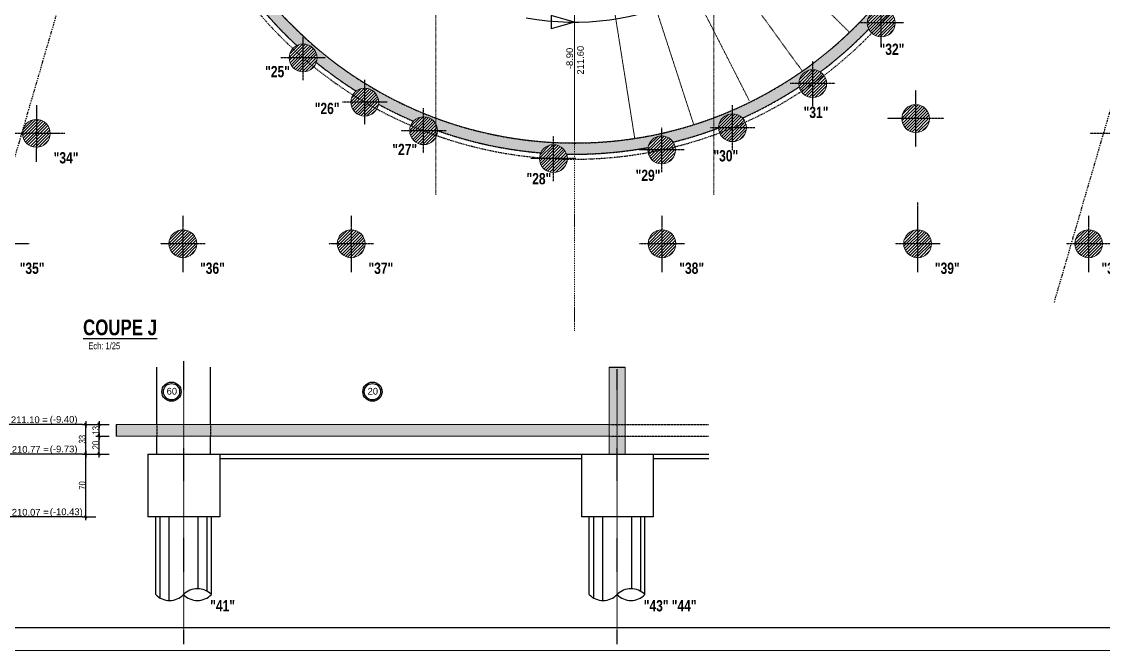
# Model space of a CAD drawing. Header units: millimetres. Extents: x -26249 to 60250, y -21218 to 23336.
# Drawn here: x -7279 to -4869, y 18295 to 19695 of the extents above; entities that cross this region are included whole.
import ezdxf
from ezdxf.enums import TextEntityAlignment as Align

# ---------------------------------------------------------------- set-up
doc = ezdxf.new("R2010")
doc.units = ezdxf.units.MM
for name, pattern in [('CACHEX2', [19.05, 12.7, -6.35]), ('Style de ligne -6', [1.04164, 0.625, -0.20828, 0.06943, -0.13893]), ('TIRETPTX2', [50.8, 25.4, -12.7, 0, -12.7])]:
    doc.linetypes.add(name, pattern=pattern)
for name, color, linetype in [('01_cote_gen', 4, 'Continuous'), ('01_linteaux', 2, 'Continuous'), ('01_murs_sup', 2, 'CACHEX2'), ('01_poch_murs', 253, 'Continuous'), ('01_texte', 230, 'Continuous'), ('AA_COTES', 2, 'Continuous')]:
    doc.layers.add(name, color=color, linetype=linetype)
for name, color, linetype, lineweight in [('01_murs_coup', 5, 'Continuous', 60), ('01_PIEUX', 5, 'Continuous', 60), ('B Général', 7, 'Continuous', 5)]:
    doc.layers.add(name, color=color, linetype=linetype, lineweight=lineweight)
doc.styles.add('impact', font='impact.ttf')
doc.styles.add('MATTE_TXT', font='arial.ttf')
doc.styles.add('STYLE2', font='ARIALN.TTF')
doc.dimstyles.new('JB25', dxfattribs={"dimscale": 0.1, "dimtxt": 150, "dimasz": 15, "dimexe": 0.1, "dimexo": 0.1, "dimgap": 0.09, "dimtad": 1, "dimdec": 1, "dimlfac": 0.5, "dimdsep": 46, "dimtxsty": 'STYLE2', "dimblk1": 'BOND_G', "dimblk2": 'BOND_D', "dimsah": 1, "dimcen": 1.5, "dimdle": 0.01, "dimse1": 1, "dimse2": 1, "dimclrd": 4, "dimclre": 2, "dimclrt": 6, "dimazin": 2, "dimtfac": 2.333333, "dimtdec": 1, "dimtix": 1, "dimtmove": 2, "dimatfit": 3, "dimldrblk": 'BOND_G', "dimfxl": 1, "dimtolj": 1, "dimtzin": 0, "dimarcsym": 0})

# ---------------------------------------------------------------- blocks, each defined once
blk = doc.blocks.new('BOND_G')
at = {"layer": 'AA_COTES', "color": 0}
for p, q in [((5, 0), (-5, 0)), ((1.8, 1.8), (-1.8, -1.8)), ((0, -5), (0, 15))]:
    blk.add_line(p, q, dxfattribs=at)
blk = doc.blocks.new('BOND_D')
at = {"layer": 'AA_COTES', "color": 0}
for p, q in [((5, 0), (-5, 0)), ((-1.8, -1.8), (1.8, 1.8)), ((0, 5), (0, -15))]:
    blk.add_line(p, q, dxfattribs=at)
blk = doc.blocks.new('*D128')
at = {"layer": '01_cote_gen', "color": 4, "lineweight": -2, "ltscale": 3, "transparency": 16777216}
blk.add_line((-7106.1, 18773.4), (-7106.1, 18796.4), dxfattribs=at)
at = {"layer": 'Defpoints', "color": 0, "ltscale": 3, "transparency": 16777216}
for p in [(-7106.1, 18797.9), (-7022.5, 18797.9), (-7022.5, 18771.9)]:
    blk.add_point(p, dxfattribs=at)
at = {"layer": '01_cote_gen', "color": 4, "lineweight": -2, "ltscale": 3, "transparency": 16777216, "xscale": 1.5, "yscale": 1.5, "zscale": 1.5}
for name, p, rotation in [('BOND_D', (-7106.1, 18797.9), 90), ('BOND_G', (-7106.1, 18771.9), 270)]:
    blk.add_blockref(name, p, dxfattribs=dict(at, rotation=rotation))
at = {"layer": '01_cote_gen', "color": 6, "ltscale": 3, "transparency": 16777216, "insert": (-7113.8, 18784.9), "char_height": 15, "attachment_point": 5, "rotation": 90, "style": 'STYLE2'}
blk.add_mtext('\\A1;13', dxfattribs=at)
blk = doc.blocks.new('*D388')
at = {"layer": '01_cote_gen', "color": 4, "lineweight": -2, "ltscale": 3, "transparency": 16777216}
blk.add_line((-7136.1, 18733.4), (-7136.1, 18796.4), dxfattribs=at)
at = {"layer": 'Defpoints', "color": 0, "ltscale": 3, "transparency": 16777216}
for p in [(-7136.1, 18797.9), (-7035.9, 18797.9), (-7113.6, 18731.9)]:
    blk.add_point(p, dxfattribs=at)
at = {"layer": '01_cote_gen', "color": 4, "lineweight": -2, "ltscale": 3, "transparency": 16777216, "xscale": 1.5, "yscale": 1.5, "zscale": 1.5}
for name, p, rotation in [('BOND_D', (-7136.1, 18797.9), 90), ('BOND_G', (-7136.1, 18731.9), 270)]:
    blk.add_blockref(name, p, dxfattribs=dict(at, rotation=rotation))
at = {"layer": '01_cote_gen', "color": 6, "ltscale": 3, "transparency": 16777216, "insert": (-7143.8, 18764.9), "char_height": 15, "attachment_point": 5, "rotation": 90, "style": 'STYLE2'}
blk.add_mtext('\\A1;33', dxfattribs=at)
blk = doc.blocks.new('*D389')
at = {"layer": '01_cote_gen', "color": 4, "lineweight": -2, "ltscale": 3, "transparency": 16777216}
blk.add_line((-7136.1, 18593.4), (-7136.1, 18730.4), dxfattribs=at)
at = {"layer": 'Defpoints', "color": 0, "ltscale": 3, "transparency": 16777216}
for p in [(-7136.1, 18731.9), (-6997.5, 18731.9), (-6997.5, 18591.9)]:
    blk.add_point(p, dxfattribs=at)
at = {"layer": '01_cote_gen', "color": 4, "lineweight": -2, "ltscale": 3, "transparency": 16777216, "xscale": 1.5, "yscale": 1.5, "zscale": 1.5}
for name, p, rotation in [('BOND_D', (-7136.1, 18731.9), 90), ('BOND_G', (-7136.1, 18591.9), 270)]:
    blk.add_blockref(name, p, dxfattribs=dict(at, rotation=rotation))
at = {"layer": '01_cote_gen', "color": 6, "ltscale": 3, "transparency": 16777216, "insert": (-7143.8, 18661.9), "char_height": 15, "attachment_point": 5, "rotation": 90, "style": 'STYLE2'}
blk.add_mtext('\\A1;70', dxfattribs=at)
blk = doc.blocks.new('*D129')
at = {"layer": '01_cote_gen', "color": 4, "lineweight": -2, "ltscale": 3, "transparency": 16777216}
blk.add_line((-7106.1, 18733.4), (-7106.1, 18770.4), dxfattribs=at)
at = {"layer": 'Defpoints', "color": 0, "ltscale": 3, "transparency": 16777216}
for p in [(-7106.1, 18771.9), (-6990, 18771.9), (-6990, 18731.9)]:
    blk.add_point(p, dxfattribs=at)
at = {"layer": '01_cote_gen', "color": 4, "lineweight": -2, "ltscale": 3, "transparency": 16777216, "xscale": 1.5, "yscale": 1.5, "zscale": 1.5}
for name, p, rotation in [('BOND_D', (-7106.1, 18771.9), 90), ('BOND_G', (-7106.1, 18731.9), 270)]:
    blk.add_blockref(name, p, dxfattribs=dict(at, rotation=rotation))
at = {"layer": '01_cote_gen', "color": 6, "ltscale": 3, "transparency": 16777216, "insert": (-7113.8, 18751.9), "char_height": 15, "attachment_point": 5, "rotation": 90, "style": 'STYLE2'}
blk.add_mtext('\\A1;20', dxfattribs=at)

msp = doc.modelspace()

# ---------------------------------------------------------------- hatches: boundary and pattern name
at = {"layer": '01_murs_sup', "ltscale": 3}
h = msp.add_hatch(dxfattribs=at)
h.set_pattern_fill('DASH', color=256, scale=2.5, angle=135)
h.set_pattern_definition([(135, (-42374.528, 30763.861), (-11.2253202, 9e-16), [7.9375, -7.9375])])
h.paths.add_polyline_path([(-5178.335, 20037.546), (-5178.334, 20134.602), (-4989.811, 20134.602), (-4989.811, 20150.602), (-5178.33, 20150.602), (-5178.33, 20284.242), (-5198.333, 20284.242), (-5198.334, 20134.602), (-5198.335, 20057.603, -0.33161658), (-6047.344, 19424.938), (-6047.344, 19399.938, 0.04526016), (-5883.426, 19414.806, -0.67849209), (-5827.111, 19426.959, 0.02908579), (-5726.015, 19458.489, -0.67866508), (-5672.771, 19480.507, 0.03963136), (-5546.437, 19550.009, -0.05889175), (-5547.291, 19557.236, -0.59579386), (-5499.342, 19583.192, 0.03959186), (-5391.481, 19678.668, -0.11470675), (-5394.66, 19692.343, -0.52307561), (-5352.828, 19721.388, 0.10009106)])
h.paths.add_polyline_path([(-6917.747, 20145.424), (-6921.104, 20284.242), (-6946.112, 20284.242), (-6943.217, 20164.532, -0.32875558), (-6921.386, 20134.919, -0.25539534), (-6935.642, 20108.83, 0.06071622), (-6861.092, 19901.382, -0.44963342), (-6826.399, 19870.602, -0.17536086), (-6833.577, 19850.765, 0.01836853), (-6797.68, 19794.297, -0.49138029), (-6758.827, 19764.308, -0.14032709), (-6763.523, 19747.903, 0.03953732), (-6665.968, 19642.189, -0.56206299), (-6620.723, 19614.655, -0.08428614), (-6622.461, 19604.424, 0.03011723), (-6533.413, 19540.446, -0.62413653), (-6483.379, 19515.977, -0.03818521), (-6483.74, 19511.263, 0.02375935), (-6405.901, 19473.467, -0.67849209), (-6352.249, 19452.477, 0.06483466), (-6122.237, 19403.022, -0.67849209), (-6064.699, 19400.103, 0.00476298), (-6047.344, 19399.938), (-6047.344, 19424.938, -0.36018631)])
at = {"layer": '01_poch_murs', "ltscale": 3}
h = msp.add_hatch(color=256, dxfattribs=at)
h.dxf.hatch_style = 1
h.paths.add_polyline_path([(-6748.775, 20902.894), (-6754.894, 20902.894, -0.31805083), (-6782.034, 20879.523), (-6808.68, 20790.718, -0.22379554), (-6797.416, 20766.811, -0.09897303), (-6799.798, 20754.894), (-6793.232, 20754.894)])
h.paths.add_polyline_path([(-6793.232, 20754.894), (-6799.798, 20754.894, -0.27382054), (-6825.102, 20735.989), (-6851.832, 20646.904, -0.22061203), (-6840.856, 20623.239, -0.37970291), (-6868.168, 20592.459), (-6894.779, 20503.775, -0.23323419), (-6882.644, 20479.176, -0.39358937), (-6911.447, 20448.254), (-6937.927, 20360.102, -0.23315293), (-6925.8, 20335.509, -0.31949789), (-6946.643, 20306.22), (-6946.112, 20284.242), (-6921.104, 20284.242), (-6922.111, 20325.856), (-6835.267, 20614.961, -0.2017053), (-6834.151, 20618.674)])
h.paths.add_polyline_path([(-6921.104, 20284.242), (-6946.112, 20284.242), (-6943.217, 20164.532, -0.24019341), (-6923.035, 20144.894), (-6917.734, 20144.894)])
h.paths.add_polyline_path([(-6917.646, 20144.894), (-6923.035, 20144.894, -0.08208068), (-6921.386, 20134.919, -0.25539534), (-6935.642, 20108.83, 0.06071622), (-6861.092, 19901.382, -0.42758212), (-6826.484, 19872.894), (-6817.483, 19872.894, -0.08234246)])
h.paths.add_polyline_path([(-6817.483, 19872.894), (-6826.484, 19872.894, -0.01849545), (-6826.399, 19870.602, -0.17536086), (-6833.577, 19850.765, 0.01836853), (-6797.68, 19794.297, -0.49138029), (-6758.827, 19764.308, -0.14032709), (-6763.523, 19747.903, 0.03953732), (-6665.968, 19642.189, -0.56206299), (-6620.723, 19614.655, -0.08428614), (-6622.461, 19604.424, 0.03011723), (-6533.413, 19540.446, -0.62413653), (-6483.379, 19515.977, -0.03818521), (-6483.74, 19511.263, 0.02375935), (-6405.901, 19473.467, -0.50393185), (-6356.393, 19467.789), (-6356.393, 19480.585, -0.17612289)])
h.paths.add_polyline_path([(-6356.393, 19480.585), (-6356.393, 19467.789, -0.13008306), (-6352.249, 19452.477, 0.06483466), (-6122.237, 19403.022, -0.67849209), (-6064.699, 19400.103, 0.00476298), (-6047.344, 19399.938), (-6047.344, 19424.938, -0.08931239)])
h.paths.add_polyline_path([(-5827.111, 19426.959, 0.02604617), (-5736.395, 19454.648), (-5736.395, 19481.295, -0.08988956), (-6047.344, 19424.938), (-6047.344, 19399.938, 0.04526016), (-5883.426, 19414.806, -0.67849209)])
edge = h.paths.add_edge_path()
edge.add_line((-6588.469, 21387.129), (-6611.532, 21396.873))
edge.add_arc((-5530.536, 20869.62), 1202.726, 153.999321, 155.855213)
edge.add_arc((-6649.668, 21339.378), 31, 0, 45.760443, ccw=False)
edge.add_arc((-6649.668, 21339.378), 31, -91.301116, 0, ccw=False)
edge.add_arc((-5530.536, 20869.62), 1202.726, 158.604114, 160.75961)
edge.add_line((-6666.082, 21265.957), (-6690.554, 21184.398))
edge.add_arc((-6709.493, 21159.856), 31, 0, 52.344482, ccw=False)
edge.add_arc((-6709.493, 21159.856), 31, -85.748695, 0, ccw=False)
edge.add_line((-6707.195, 21128.941), (-6722.381, 21078.33))
edge.add_arc((-6741.535, 21053.955), 31, 0, 51.838823, ccw=False)
edge.add_arc((-6741.535, 21053.955), 31, -85.243036, 0, ccw=False)
edge.add_line((-6738.964, 21023.062), (-6765.53, 20934.526))
edge.add_arc((-6784.975, 20910.383), 31, 0, 51.150466, ccw=False)
edge.add_arc((-6784.975, 20910.383), 31, -13.981443, 0, ccw=False)
edge.add_line((-6754.894, 20902.894), (-6748.775, 20902.894))
edge.add_line((-6748.775, 20902.894), (-6640.5, 21263.342))
edge.add_arc((-5530.536, 20869.62), 1177.726, 153.933521, 160.469587, ccw=False)
h = msp.add_hatch(color=256, dxfattribs=at)
h.dxf.hatch_style = 1
h.paths.add_polyline_path([(-5282.329, 19816.295), (-5282.329, 19730.602), (-5178.334, 19730.602), (-5178.333, 19860.64), (-5198.269, 19860.64), (-5198.334, 19750.602), (-5262.329, 19750.602), (-5262.329, 19860.64), (-5198.333, 19860.64), (-5198.333, 19872.894), (-5282.329, 19872.894), (-5282.329, 19864.007, -0.17255069), (-5736.395, 19481.295), (-5736.395, 19454.648, 0.00303731), (-5726.015, 19458.489, -0.00345908), (-5726.018, 19458.918, -0.67362463), (-5672.771, 19480.507, 0.03963136), (-5546.437, 19550.009, -0.05889175), (-5547.291, 19557.236, -0.59579386), (-5499.342, 19583.192, 0.03959186), (-5391.481, 19678.668, -0.11470675), (-5394.66, 19692.343, -0.52307561), (-5352.828, 19721.388, 0.03247821)])
h.paths.add_polyline_path([(-5198.333, 19885.64), (-5282.329, 19885.64), (-5282.329, 19872.894), (-5198.333, 19872.894)])
at = {"layer": '01_poch_murs'}
h = msp.add_hatch(dxfattribs=at)
h.set_pattern_fill('ANSI31', color=256, scale=1.5)
h.set_pattern_definition([(45, (-23572.3527, 28395.61), (-3.367596, 3.367596), [])])
h.paths.add_polyline_path([(-5363.66, 19723.343, 0.41421356), (-5394.66, 19692.343), (-5363.66, 19692.343)])
h.paths.add_polyline_path([(-5363.66, 19692.343), (-5394.66, 19692.343, 0.41421356), (-5363.66, 19661.343)])
h.paths.add_polyline_path([(-5363.66, 19723.343), (-5363.66, 19692.343), (-5332.66, 19692.343, 0.41421356)])
h.paths.add_polyline_path([(-5332.66, 19692.343), (-5363.66, 19692.343), (-5363.66, 19661.343, 0.41421356)])
h = msp.add_hatch(dxfattribs=at)
h.set_pattern_fill('ANSI31', color=256, scale=1.5)
h.set_pattern_definition([(45, (-24860.416, 28317.9227), (-3.367596, 3.367596), [])])
h.paths.add_polyline_path([(-6651.723, 19645.655, 0.41421356), (-6682.723, 19614.655), (-6651.723, 19614.655)])
h.paths.add_polyline_path([(-6651.723, 19614.655), (-6682.723, 19614.655, 0.41421356), (-6651.723, 19583.655)])
h.paths.add_polyline_path([(-6651.723, 19645.655), (-6651.723, 19614.655), (-6620.723, 19614.655, 0.41421356)])
h.paths.add_polyline_path([(-6620.723, 19614.655), (-6651.723, 19614.655), (-6651.723, 19583.655, 0.41421356)])
h = msp.add_hatch(dxfattribs=at)
h.set_pattern_fill('ANSI31', color=256, scale=1.5)
h.set_pattern_definition([(45, (-23724.9835, 28260.5037), (-3.367596, 3.367596), [])])
h.paths.add_polyline_path([(-5516.291, 19588.236, 0.41421356), (-5547.291, 19557.236), (-5516.291, 19557.236)])
h.paths.add_polyline_path([(-5516.291, 19557.236), (-5547.291, 19557.236, 0.41421356), (-5516.291, 19526.236)])
h.paths.add_polyline_path([(-5516.291, 19588.236), (-5516.291, 19557.236), (-5485.291, 19557.236, 0.41421356)])
h.paths.add_polyline_path([(-5485.291, 19557.236), (-5516.291, 19557.236), (-5516.291, 19526.236, 0.41421356)])
h = msp.add_hatch(dxfattribs=at)
h.set_pattern_fill('ANSI31', color=256, scale=1.5)
h.set_pattern_definition([(45, (-24723.0714, 28219.245), (-3.367596, 3.367596), [])])
h.paths.add_polyline_path([(-6514.379, 19546.977, 0.41421356), (-6545.379, 19515.977), (-6514.379, 19515.977)])
h.paths.add_polyline_path([(-6514.379, 19515.977), (-6545.379, 19515.977, 0.41421356), (-6514.379, 19484.977)])
h.paths.add_polyline_path([(-6514.379, 19546.977), (-6514.379, 19515.977), (-6483.379, 19515.977, 0.41421356)])
h.paths.add_polyline_path([(-6483.379, 19515.977), (-6514.379, 19515.977), (-6514.379, 19484.977, 0.41421356)])
h = msp.add_hatch(dxfattribs=at)
h.set_pattern_fill('ANSI31', color=256, scale=1.5)
h.set_pattern_definition([(45, (-23495.622, 28182.718), (-3.367596, 3.367596), [])])
h.paths.add_polyline_path([(-5286.93, 19510.45, 0.41421356), (-5317.93, 19479.45), (-5286.93, 19479.45)])
h.paths.add_polyline_path([(-5286.93, 19479.45), (-5317.93, 19479.45, 0.41421356), (-5286.93, 19448.45)])
h.paths.add_polyline_path([(-5286.93, 19510.45), (-5286.93, 19479.45), (-5255.93, 19479.45, 0.41421356)])
h.paths.add_polyline_path([(-5255.93, 19479.45), (-5286.93, 19479.45), (-5286.93, 19448.45, 0.41421356)])
h = msp.add_hatch(dxfattribs=at)
h.set_pattern_fill('ANSI31', color=256, scale=1.5)
h.set_pattern_definition([(45, (-25454.824, 28149.707), (-3.367596, 3.367596), [])])
h.paths.add_polyline_path([(-7246.132, 19477.439, 0.41421356), (-7277.132, 19446.439), (-7246.132, 19446.439)])
h.paths.add_polyline_path([(-7246.132, 19446.439), (-7277.132, 19446.439, 0.41421356), (-7246.132, 19415.439)])
h.paths.add_polyline_path([(-7246.132, 19477.439), (-7246.132, 19446.439), (-7215.132, 19446.439, 0.41421356)])
h.paths.add_polyline_path([(-7215.132, 19446.439), (-7246.132, 19446.439), (-7246.132, 19415.439, 0.41421356)])
h = msp.add_hatch(dxfattribs=at)
h.set_pattern_fill('ANSI31', color=256, scale=1.5)
h.set_pattern_definition([(45, (-24591.9405, 28155.5715), (-3.367596, 3.367596), [])])
h.paths.add_polyline_path([(-6383.248, 19483.304, 0.41421356), (-6414.248, 19452.304), (-6383.248, 19452.304)])
h.paths.add_polyline_path([(-6383.248, 19452.304), (-6414.248, 19452.304, 0.41421356), (-6383.248, 19421.304)])
h.paths.add_polyline_path([(-6383.248, 19483.304), (-6383.248, 19452.304), (-6352.248, 19452.304, 0.41421356)])
h.paths.add_polyline_path([(-6352.248, 19452.304), (-6383.248, 19452.304), (-6383.248, 19421.304, 0.41421356)])
h = msp.add_hatch(dxfattribs=at)
h.set_pattern_fill('ANSI31', color=256, scale=1.5)
h.set_pattern_definition([(45, (-23903.7103, 28162.186), (-3.367596, 3.367596), [])])
h.paths.add_polyline_path([(-5695.018, 19489.918, 0.41421356), (-5726.018, 19458.918), (-5695.018, 19458.918)])
h.paths.add_polyline_path([(-5695.018, 19458.918), (-5726.018, 19458.918, 0.41421356), (-5695.018, 19427.918)])
h.paths.add_polyline_path([(-5695.018, 19489.918), (-5695.018, 19458.918), (-5664.018, 19458.918, 0.41421356)])
h.paths.add_polyline_path([(-5664.018, 19458.918), (-5695.018, 19458.918), (-5695.018, 19427.918, 0.41421356)])
h = msp.add_hatch(dxfattribs=at)
h.set_pattern_fill('ANSI31', color=256, scale=1.5)
h.set_pattern_definition([(45, (-24061.5446, 28112.9526), (-3.367596, 3.367596), [])])
h.paths.add_polyline_path([(-5852.852, 19440.685, 0.41421356), (-5883.852, 19409.685), (-5852.852, 19409.685)])
h.paths.add_polyline_path([(-5852.852, 19409.685), (-5883.852, 19409.685, 0.41421356), (-5852.852, 19378.685)])
h.paths.add_polyline_path([(-5852.852, 19440.685), (-5852.852, 19409.685), (-5821.852, 19409.685, 0.41421356)])
h.paths.add_polyline_path([(-5821.852, 19409.685), (-5852.852, 19409.685), (-5852.852, 19378.685, 0.41421356)])
h = msp.add_hatch(dxfattribs=at)
h.set_pattern_fill('ANSI31', color=256, scale=1.5)
h.set_pattern_definition([(45, (-24302.7407, 28093.3893), (-3.367596, 3.367596), [])])
h.paths.add_polyline_path([(-6094.048, 19421.122, 0.41421356), (-6125.048, 19390.122), (-6094.048, 19390.122)])
h.paths.add_polyline_path([(-6094.048, 19390.122), (-6125.048, 19390.122, 0.41421356), (-6094.048, 19359.122)])
h.paths.add_polyline_path([(-6094.048, 19421.122), (-6094.048, 19390.122), (-6063.048, 19390.122, 0.41421356)])
h.paths.add_polyline_path([(-6063.048, 19390.122), (-6094.048, 19390.122), (-6094.048, 19359.122, 0.41421356)])
h = msp.add_hatch(dxfattribs=at)
h.set_pattern_fill('ANSI31', color=256, scale=1.5)
h.set_pattern_definition([(45, (-25128.4144, 27903.6837), (-3.367596, 3.367596), [])])
h.paths.add_polyline_path([(-6919.722, 19231.416, 0.41421356), (-6950.722, 19200.416), (-6919.722, 19200.416)])
h.paths.add_polyline_path([(-6919.722, 19200.416), (-6950.722, 19200.416, 0.41421356), (-6919.722, 19169.416)])
h.paths.add_polyline_path([(-6919.722, 19231.416), (-6919.722, 19200.416), (-6888.722, 19200.416, 0.41421356)])
h.paths.add_polyline_path([(-6888.722, 19200.416), (-6919.722, 19200.416), (-6919.722, 19169.416, 0.41421356)])
h = msp.add_hatch(dxfattribs=at)
h.set_pattern_fill('ANSI31', color=256, scale=1.5)
h.set_pattern_definition([(45, (-24753.3666, 27903.6837), (-3.367596, 3.367596), [])])
h.paths.add_polyline_path([(-6544.674, 19231.416, 0.41421356), (-6575.674, 19200.416), (-6544.674, 19200.416)])
h.paths.add_polyline_path([(-6544.674, 19200.416), (-6575.674, 19200.416, 0.41421356), (-6544.674, 19169.416)])
h.paths.add_polyline_path([(-6544.674, 19231.416), (-6544.674, 19200.416), (-6513.674, 19200.416, 0.41421356)])
h.paths.add_polyline_path([(-6513.674, 19200.416), (-6544.674, 19200.416), (-6544.674, 19169.416, 0.41421356)])
h = msp.add_hatch(dxfattribs=at)
h.set_pattern_fill('ANSI31', color=256, scale=1.5)
h.set_pattern_definition([(45, (-24060.8443, 27903.6837), (-3.367596, 3.367596), [])])
h.paths.add_polyline_path([(-5852.152, 19231.416, 0.41421356), (-5883.152, 19200.416), (-5852.152, 19200.416)])
h.paths.add_polyline_path([(-5852.152, 19200.416), (-5883.152, 19200.416, 0.41421356), (-5852.152, 19169.416)])
h.paths.add_polyline_path([(-5852.152, 19231.416), (-5852.152, 19200.416), (-5821.152, 19200.416, 0.41421356)])
h.paths.add_polyline_path([(-5821.152, 19200.416), (-5852.152, 19200.416), (-5852.152, 19169.416, 0.41421356)])
h = msp.add_hatch(dxfattribs=at)
h.set_pattern_fill('ANSI31', color=256, scale=1.5)
h.set_pattern_definition([(45, (-23491.322, 27903.6837), (-3.367596, 3.367596), [])])
h.paths.add_polyline_path([(-5282.63, 19231.416, 0.41421356), (-5313.63, 19200.416), (-5282.63, 19200.416)])
h.paths.add_polyline_path([(-5282.63, 19200.416), (-5313.63, 19200.416, 0.41421356), (-5282.63, 19169.416)])
h.paths.add_polyline_path([(-5282.63, 19231.416), (-5282.63, 19200.416), (-5251.63, 19200.416, 0.41421356)])
h.paths.add_polyline_path([(-5251.63, 19200.416), (-5282.63, 19200.416), (-5282.63, 19169.416, 0.41421356)])
h = msp.add_hatch(dxfattribs=at)
h.set_pattern_fill('ANSI31', color=256, scale=1.5)
h.set_pattern_definition([(45, (-23110.197, 27903.6837), (-3.367596, 3.367596), [])])
h.paths.add_polyline_path([(-4901.505, 19231.416, 0.41421356), (-4932.505, 19200.416), (-4901.505, 19200.416)])
h.paths.add_polyline_path([(-4901.505, 19200.416), (-4932.505, 19200.416, 0.41421356), (-4901.505, 19169.416)])
h.paths.add_polyline_path([(-4901.505, 19231.416), (-4901.505, 19200.416), (-4870.505, 19200.416, 0.41421356)])
h.paths.add_polyline_path([(-4870.505, 19200.416), (-4901.505, 19200.416), (-4901.505, 19169.416, 0.41421356)])
at = {"layer": '01_poch_murs', "ltscale": 3}
h = msp.add_hatch(color=256, dxfattribs=at)
h.dxf.hatch_style = 1
h.paths.add_polyline_path([(-5969.877, 18797.939), (-7068.547, 18797.939), (-7068.547, 18771.939), (-5969.877, 18771.939)])
h.paths.add_polyline_path([(-5933.877, 18925.251), (-5969.877, 18925.251), (-5969.877, 18731.939), (-5933.877, 18731.939)])

# ---------------------------------------------------------------- linework, layer by layer
at = {"layer": '01_linteaux', "linetype": 'TIRETPTX2', "ltscale": 0.01}
for p, q in [((-5363.66, 19642.343), (-5363.66, 19742.343)), ((-5313.66, 19692.343), (-5413.66, 19692.343)), ((-6651.723, 19564.655), (-6651.723, 19664.655)), ((-6601.723, 19614.655), (-6701.723, 19614.655)), ((-5516.291, 19507.236), (-5516.291, 19607.236)), ((-6514.379, 19465.977), (-6514.379, 19565.977)), ((-5466.291, 19557.236), (-5566.291, 19557.236)), ((-5287.344, 19542.608), (-5287.544, 19416.292)), ((-7246.032, 19509.597), (-7246.232, 19383.281)), ((-6464.379, 19515.977), (-6564.379, 19515.977)), ((-6383.248, 19402.304), (-6383.248, 19502.304)), ((-5695.018, 19408.918), (-5695.018, 19508.918)), ((-5224.286, 19479.45), (-5350.602, 19479.45)), ((-6333.248, 19452.304), (-6433.248, 19452.304)), ((-5852.852, 19359.685), (-5852.852, 19459.685)), ((-5645.018, 19458.918), (-5745.018, 19458.918)), ((-7182.974, 19446.439), (-7309.29, 19446.439)), ((-6094.048, 19340.122), (-6094.048, 19440.122)), ((-4772.739, 19446.439), (-4899.055, 19446.439)), ((-5802.852, 19409.685), (-5902.852, 19409.685)), ((-6044.048, 19390.122), (-6144.048, 19390.122)), ((-5282.63, 19292.965), (-5282.63, 19137.258)), ((-6919.522, 19263.574), (-6919.722, 19137.258)), ((-6544.674, 19263.574), (-6544.674, 19137.258)), ((-5852.152, 19263.574), (-5852.152, 19137.258)), ((-4901.505, 19263.574), (-4901.505, 19137.258)), ((-7261.84, 19200.416), (-7361.84, 19200.416)), ((-6869.722, 19200.416), (-6969.722, 19200.416)), ((-6494.674, 19200.416), (-6594.674, 19200.416)), ((-5802.152, 19200.416), (-5902.152, 19200.416)), ((-5232.63, 19200.416), (-5332.63, 19200.416)), ((-4851.605, 19200.416), (-4951.605, 19200.416))]:
    msp.add_line(p, q, dxfattribs=at)
at = {"layer": '01_linteaux'}
for p, q in [((-6977.877, 18797.939), (-6977.877, 18925.251)), ((-6857.877, 18797.939), (-6857.877, 18925.251)), ((-6977.877, 18731.939), (-6977.877, 18771.939)), ((-6857.877, 18731.939), (-6857.877, 18771.939)), ((-6997.511, 18731.939), (-6837.515, 18731.939)), ((-6997.511, 18731.939), (-6997.511, 18591.939)), ((-6837.515, 18731.939), (-6837.515, 18591.939)), ((-6837.515, 18731.939), (-6031.511, 18731.939)), ((-6031.511, 18731.939), (-5871.515, 18731.939)), ((-6031.511, 18731.939), (-6031.511, 18591.939)), ((-5871.515, 18731.939), (-5871.515, 18591.939)), ((-5871.515, 18731.939), (-5747.904, 18731.939)), ((-6837.515, 18721.939), (-6031.511, 18721.939)), ((-5871.515, 18721.939), (-5747.904, 18721.939)), ((-6837.515, 18591.939), (-6997.511, 18591.939)), ((-6980.241, 18418.775), (-6980.241, 18591.939)), ((-6856.241, 18418.775), (-6856.241, 18591.939)), ((-5871.515, 18591.939), (-6031.511, 18591.939)), ((-6014.241, 18418.775), (-6014.241, 18591.939)), ((-5890.241, 18418.775), (-5890.241, 18591.939))]:
    msp.add_line(p, q, dxfattribs=at)
at = {"layer": '01_linteaux', "linetype": 'TIRETPTX2', "ltscale": 0.02}
for p, q in [((-6917.877, 18308.32), (-6917.877, 18938.64)), ((-5951.877, 18308.32), (-5951.877, 18920.787))]:
    msp.add_line(p, q, dxfattribs=at)
at = {"layer": '01_linteaux', "linetype": 'CACHEX2', "ltscale": 0.05}
for p, q in [((-6977.877, 18797.939), (-6977.877, 18771.939)), ((-6857.877, 18797.939), (-6857.877, 18771.939)), ((-5969.877, 18797.939), (-5748.727, 18797.939)), ((-5969.877, 18771.939), (-5748.444, 18771.939))]:
    msp.add_line(p, q, dxfattribs=at)
at = {"layer": '01_linteaux', "linetype": 'TIRETPTX2', "ltscale": 0.07}
msp.add_arc((-6047.344, 20310.938), 922, 186.438912, 321.928747, dxfattribs=at)
at = {"layer": '01_linteaux'}
for centre, start, end in [((-6949.241, 18448.915), 224.193871, 315.806129), ((-6887.241, 18388.635), 44.193871, 135.806129), ((-6887.241, 18448.915), 224.193871, 315.806129), ((-5983.241, 18448.915), 224.193871, 315.806129), ((-5921.241, 18388.635), 44.193871, 135.806129), ((-5921.241, 18448.915), 224.193871, 315.806129)]:
    msp.add_arc(centre, 43.237, start, end, dxfattribs=at)
at = {"layer": '01_linteaux', "color": 5, "linetype": 'TIRETPTX2', "ltscale": 0.1}
for points in [[(-7388.141, 19070.361), (-7233.842, 19599.072), (-7079.543, 20127.784)], [(-4977.905, 19070.361), (-4823.607, 19599.072), (-4669.308, 20127.784)]]:
    msp.add_open_spline(points, degree=2, dxfattribs=at)
at = {"layer": '01_murs_coup', "linetype": 'TIRETPTX2', "lineweight": 5, "ltscale": 0.1}
msp.add_line((-6047.344, 22380.041), (-6047.344, 19006.33), dxfattribs=at)
at = {"layer": '01_murs_coup', "linetype": 'Continuous', "lineweight": 5}
for p, q in [((-5969.877, 18731.939), (-5969.877, 18925.251)), ((-5933.877, 18731.939), (-5933.877, 18925.251)), ((-7068.547, 18797.939), (-5969.877, 18797.939)), ((-7068.547, 18771.939), (-5969.877, 18771.939)), ((1506.825, 18294.572), (-9943.175, 18294.572))]:
    msp.add_line(p, q, dxfattribs=at)
for radius, start, end in [(886, 190.766696, 329.706046), (911, 218.173194, 227.229764), (911, 306.980249, 316.049299), (911, 230.853743, 237.754019), (911, 294.278182, 303.35627), (911, 241.377998, 246.822215), (911, 250.446194, 265.284435), (911, 283.989769, 290.653861), (911, 268.908414, 280.36579)]:
    msp.add_arc((-6047.344, 20310.938), radius, start, end, dxfattribs=at)
at = {"layer": '01_murs_sup', "ltscale": 0.05}
for radius, start, end in [(886, 190.766696, 343.385508), (911, 218.173194, 227.229764), (911, 306.980249, 316.049299), (911, 230.853743, 237.754019), (911, 294.278182, 303.35627), (911, 241.377998, 246.822215), (911, 250.446194, 265.284435), (911, 283.989769, 290.653861), (911, 268.908414, 280.36579)]:
    msp.add_arc((-6047.344, 20310.938), radius, start, end, dxfattribs=at)
at = {"layer": '01_PIEUX', "linetype": 'Continuous', "lineweight": 5}
for centre in [(-5363.66, 19692.343), (-6651.723, 19614.655), (-5516.291, 19557.236), (-6514.379, 19515.977), (-5286.93, 19479.45), (-7246.132, 19446.439), (-6383.248, 19452.304), (-5695.018, 19458.918), (-5852.852, 19409.685), (-6094.048, 19390.122), (-6919.722, 19200.416), (-6544.674, 19200.416), (-5852.152, 19200.416), (-5282.63, 19200.416), (-4901.505, 19200.416)]:
    msp.add_circle(centre, 31, dxfattribs=at)
at = {"layer": '01_poch_murs', "linetype": 'CACHEX2', "lineweight": 5, "ltscale": 0.1}
for p, q in [((-5821.07, 20057.967), (-5434.338, 19671.235)), ((-5859.253, 20025.356), (-5539.343, 19585.038)), ((-5902.067, 19999.12), (-5657.81, 19519.737)), ((-6047.344, 19964.242), (-6047.344, 19429.402)), ((-5997.285, 19968.181), (-5912.87, 19435.202)), ((-5948.459, 19979.904), (-5781.413, 19465.789))]:
    msp.add_line(p, q, dxfattribs=at)
at = {"layer": '01_poch_murs', "ltscale": 3}
for p, q in [((-5969.877, 18925.251), (-5933.877, 18925.251)), ((-7068.547, 18797.939), (-7068.547, 18771.939)), ((-5969.877, 18731.939), (-5933.877, 18731.939))]:
    msp.add_line(p, q, dxfattribs=at)
at = {"layer": '01_poch_murs'}
for p, q in [((-6970.241, 18411.121), (-6970.241, 18591.939)), ((-6950.241, 18405.69), (-6950.241, 18591.939)), ((-6886.241, 18591.939), (-6886.241, 18431.86)), ((-6866.241, 18591.939), (-6866.241, 18426.429)), ((-6004.241, 18411.121), (-6004.241, 18591.939)), ((-5984.241, 18405.69), (-5984.241, 18591.939)), ((-5920.241, 18591.939), (-5920.241, 18431.86)), ((-5900.241, 18591.939), (-5900.241, 18426.429))]:
    msp.add_line(p, q, dxfattribs=at)
at = {"layer": '01_texte'}
for p, q in [((-6047.344, 19694.242), (-6099.225, 19709.282)), ((-6099.225, 19709.282), (-6099.225, 19679.201)), ((-6047.344, 19694.242), (-6099.225, 19679.201)), ((-7143.589, 18797.939), (-7319.986, 18797.939)), ((-7143.589, 18731.939), (-7319.986, 18731.939)), ((-7143.589, 18591.939), (-7319.986, 18591.939)), ((1506.825, 18344.572), (-9893.175, 18344.572))]:
    msp.add_line(p, q, dxfattribs=at)
for centre, radius in [((-6944.99, 18870.873), 21.397), ((-6944.99, 18870.873), 18.157), ((-6497.205, 18870.873), 21.397), ((-6497.205, 18870.873), 18.157)]:
    msp.add_circle(centre, radius, dxfattribs=at)
msp.add_arc((-6047.344, 20284.242), 590, 259.542614, 186.524254, dxfattribs=at)
at = {"layer": 'B Général', "color": 1, "linetype": 'Style de ligne -6', "lineweight": 13, "ltscale": 3, "true_color": 0xff0000}
for p, q in [((-6356.393, 19309.259), (-6356.393, 22304.263)), ((-5736.395, 19309.259), (-5736.395, 22304.263))]:
    msp.add_line(p, q, dxfattribs=at)

# ---------------------------------------------------------------- texts
at = {"layer": '01_texte', "style": 'impact'}
for s, p in [('"32"', (-5339.702, 19613.804)), ('"25"', (-6708.8, 19563.993)), ('"26"', (-6598.294, 19481.961)), ('"31"', (-5508.965, 19473.176)), ('"34"', (-7179.994, 19371.978)), ('"27"', (-6425.434, 19390.553)), ('"30"', (-5709.898, 19376.489)), ('"28"', (-6126.441, 19325.393)), ('"29"', (-5883.263, 19332.831)), ('"35"', (-7255.602, 19125.955)), ('"36"', (-6853.784, 19125.955)), ('"37"', (-6478.536, 19125.955)), ('"38"', (-5786.014, 19125.955)), ('"39"', (-5216.492, 19125.955)), ('"35"', (-4845.367, 19125.955)), ('"41"', (-6831.152, 18373.949)), ('"43"', (-5865.152, 18373.949)), ('"44"', (-5802.82, 18373.949))]:
    msp.add_text(s, height=25, rotation=0, dxfattribs=at).set_placement(p, align=Align.BOTTOM_CENTER)
at = {"layer": '01_texte', "style": 'MATTE_TXT'}
for s, p in [('-8.90', (-6050.357, 19589.424)), ('211.60', (-6026.226, 19577.303))]:
    msp.add_text(s, height=15, rotation=90, dxfattribs=at).set_placement(p)
at = {"layer": '01_texte', "style": 'impact'}
msp.add_text('%%UCOUPE J', height=35, dxfattribs=at).set_placement((-7059.653, 18986.132), align=Align.BOTTOM_CENTER)
at = {"layer": '01_texte', "style": 'MATTE_TXT', "width": 0.8}
msp.add_text('Ech: 1/25', height=15, dxfattribs=at).set_placement((-7094.833, 18961.016), align=Align.BOTTOM_CENTER)
at = {"layer": '01_texte', "style": 'MATTE_TXT'}
for s, p in [('60', (-6955.919, 18864.423)), ('20', (-6508.134, 18864.423)), ('211.10 = ', (-7302.84, 18800.773)), ('(-9.40)', (-7216.183, 18801.765)), ('210.77 = ', (-7300.888, 18734.773)), ('(-9.73)', (-7216.183, 18735.765)), ('210.07 = ', (-7300.888, 18594.773)), ('(-10.43)', (-7216.183, 18595.765))]:
    msp.add_text(s, height=15, dxfattribs=at).set_placement(p)

# ---------------------------------------------------------------- dimensions: what is measured, and where the dimension line sits
at = {"layer": '01_cote_gen', "ltscale": 3}
for base, p1, p2, picture, middle in [((-7136.089, 18797.939), (-7113.589, 18731.939), (-7035.89, 18797.939), '*D388', (-7143.756, 18764.939)), ((-7106.119, 18797.939), (-7022.46, 18771.939), (-7022.46, 18797.939), '*D128', (-7113.787, 18784.939)), ((-7106.119, 18771.939), (-6990.042, 18731.939), (-6990.042, 18771.939), '*D129', (-7113.787, 18751.939)), ((-7136.089, 18731.939), (-6997.511, 18591.939), (-6997.511, 18731.939), '*D389', (-7143.756, 18661.939))]:
    dim = msp.add_linear_dim(base=base, p1=p1, p2=p2, angle=90, dimstyle='JB25', dxfattribs=at)
    dim.commit()
    dim.dimension.update_dxf_attribs({"geometry": picture, "text_midpoint": middle})

doc.saveas('drawing.dxf')
